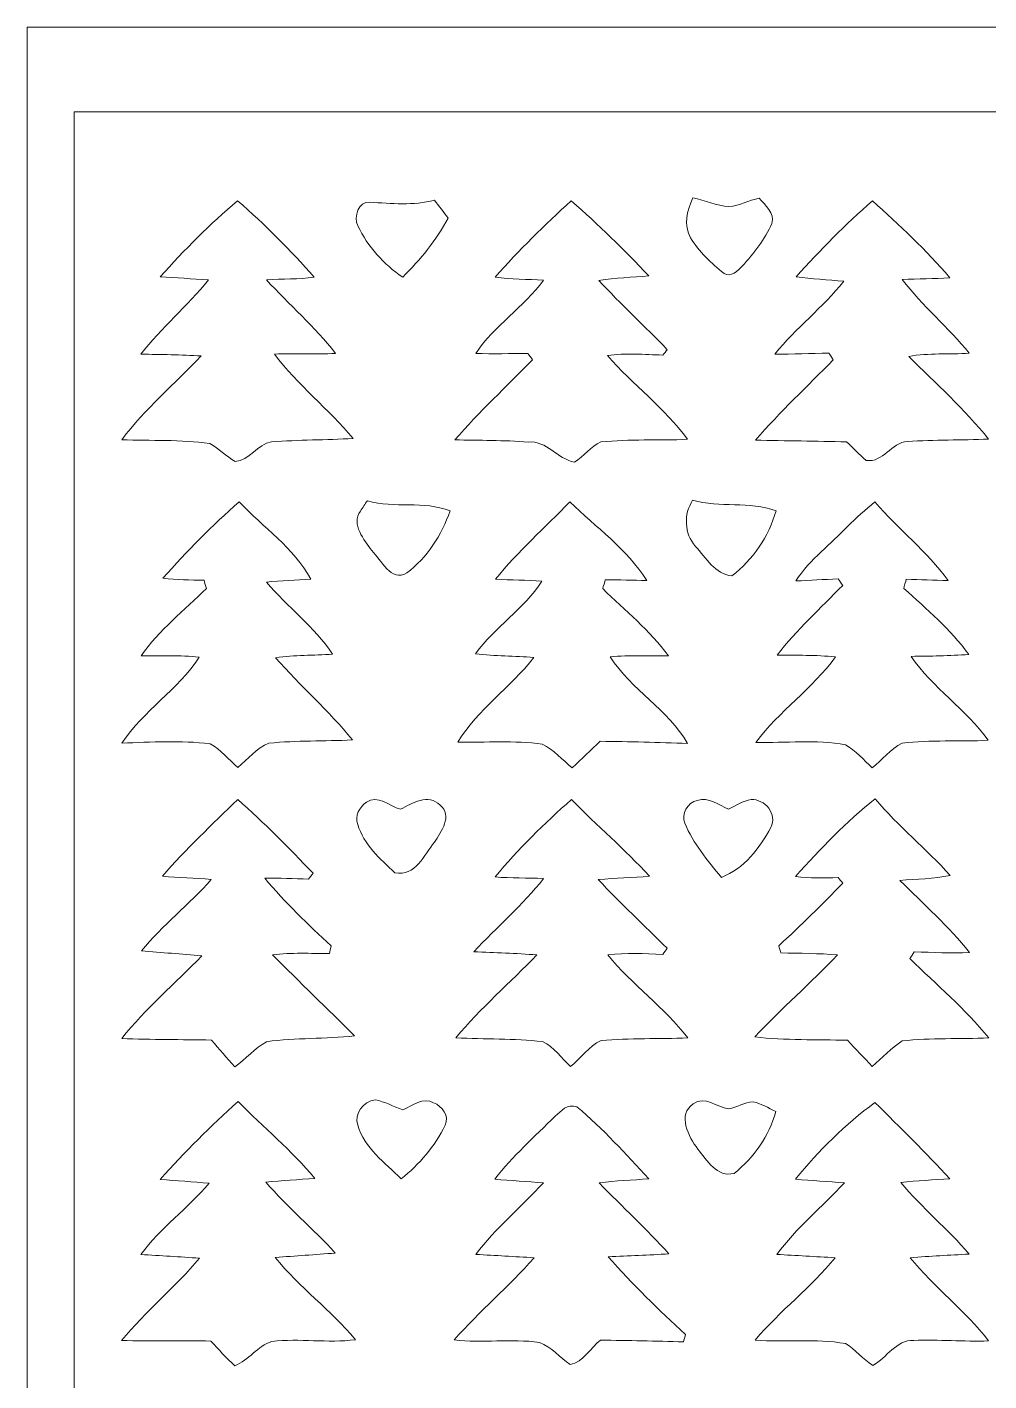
# Model space of a CAD drawing. Header units: centimetres. Extents: x -16.8 to 16.8, y -16.7 to 16.7.
# Drawn here: x -16.77 to -5.95, y 1.43 to 16.67 of the extents above; entities that cross this region are included whole.
import ezdxf

# ---------------------------------------------------------------- set-up
doc = ezdxf.new("R2010")
doc.units = ezdxf.units.CM
doc.header["$MEASUREMENT"] = 0
doc.layers.add('Layer 1', color=7, linetype='Continuous')

msp = doc.modelspace()

# ---------------------------------------------------------------- linework, layer by layer
at = {"layer": 'Layer 1', "lineweight": 9}
for points, knots in [([(-16.77458, 16.66875), (-16.77458, 16.66875), (16.77458, 16.66875), (16.77458, 16.66875), (16.77458, 16.66875), (16.77458, 16.66875), (16.77458, -16.66875), (16.77458, -16.66875), (16.77458, -16.66875), (16.77458, -16.66875), (-16.77458, -16.66875), (-16.77458, -16.66875), (-16.77458, -16.66875), (-16.77458, -16.66875), (-16.77458, 16.66875), (-16.77458, 16.66875), (-16.77458, 16.66875), (-16.77458, 16.66875), (-16.77458, 16.66875), (-16.77458, 16.66875)], [0, 0, 0, 0, 0.16666667, 0.16666667, 0.16666667, 0.16666667, 0.33333333, 0.33333333, 0.33333333, 0.33333333, 0.5, 0.5, 0.5, 0.5, 0.66666667, 0.66666667, 0.66666667, 0.66666667, 1, 1, 1, 1]), ([(-16.24506, 15.71625), (-16.24577, 7.88458), (-16.24542, 0.05292), (-16.24542, -7.77875), (-16.24542, -7.77875), (-16.23801, -10.61014), (-16.26059, -13.44189), (-16.23413, -16.27293), (-16.23413, -16.27293), (-5.78379, -16.29198), (4.66619, -16.27329), (15.11653, -16.28211), (15.11653, -16.28211), (15.49224, -16.28281), (15.86865, -16.27858), (16.24436, -16.25494), (16.24436, -16.25494), (16.23942, -5.60176), (16.25953, 5.05213), (16.23448, 15.70531), (16.23448, 15.70531), (14.40356, 15.73071), (12.57265, 15.70919), (10.74208, 15.71625), (10.74208, 15.71625), (1.74625, 15.71625), (-7.24958, 15.7166), (-16.24506, 15.71625)], [0, 0, 0, 0, 0.125, 0.125, 0.125, 0.125, 0.25, 0.25, 0.25, 0.25, 0.375, 0.375, 0.375, 0.375, 0.5, 0.5, 0.5, 0.5, 0.625, 0.625, 0.625, 0.625, 0.75, 0.75, 0.75, 0.75, 1, 1, 1, 1]), ([(-15.27563, 13.85887), (-15.00399, 14.16191), (-14.71542, 14.45154), (-14.40392, 14.71366), (-14.40392, 14.71366), (-14.097, 14.4466), (-13.81054, 14.15697), (-13.54102, 13.85288), (-13.54102, 13.85288), (-13.71988, 13.82889), (-13.90121, 13.83559), (-14.08077, 13.82501), (-14.08077, 13.82501), (-13.82466, 13.54526), (-13.53432, 13.29655), (-13.30113, 12.99633), (-13.30113, 12.99633), (-13.52973, 12.98187), (-13.75939, 12.99633), (-13.98834, 12.98822), (-13.98834, 12.98822), (-13.73011, 12.63897), (-13.38051, 12.37051), (-13.10217, 12.03819), (-13.10217, 12.03819), (-13.40873, 12.02196), (-13.71565, 12.02267), (-14.02186, 12.00079), (-14.02186, 12.00079), (-14.18026, 11.97504), (-14.27198, 11.79054), (-14.4332, 11.77784), (-14.4332, 11.77784), (-14.53233, 11.83958), (-14.61453, 11.92565), (-14.71754, 11.98069), (-14.71754, 11.98069), (-15.04597, 12.02831), (-15.37864, 12.01173), (-15.70919, 12.02514), (-15.70919, 12.02514), (-15.44532, 12.37051), (-15.11476, 12.6559), (-14.81349, 12.96705), (-14.81349, 12.96705), (-15.03998, 12.98116), (-15.26646, 12.98504), (-15.49329, 12.98681), (-15.49329, 12.98681), (-15.26293, 13.28632), (-14.96695, 13.52691), (-14.73376, 13.8236), (-14.73376, 13.8236), (-14.91439, 13.8363), (-15.09536, 13.84582), (-15.27563, 13.85887)], [0, 0, 0, 0, 0.06666667, 0.06666667, 0.06666667, 0.06666667, 0.13333333, 0.13333333, 0.13333333, 0.13333333, 0.2, 0.2, 0.2, 0.2, 0.26666667, 0.26666667, 0.26666667, 0.26666667, 0.33333333, 0.33333333, 0.33333333, 0.33333333, 0.4, 0.4, 0.4, 0.4, 0.46666667, 0.46666667, 0.46666667, 0.46666667, 0.53333333, 0.53333333, 0.53333333, 0.53333333, 0.6, 0.6, 0.6, 0.6, 0.66666667, 0.66666667, 0.66666667, 0.66666667, 0.73333333, 0.73333333, 0.73333333, 0.73333333, 0.8, 0.8, 0.8, 0.8, 0.86666667, 0.86666667, 0.86666667, 0.86666667, 1, 1, 1, 1]), ([(-12.9159, 14.69672), (-12.67284, 14.68684), (-12.42695, 14.65439), (-12.18812, 14.72071), (-12.18812, 14.72071), (-12.13591, 14.65368), (-12.0844, 14.58595), (-12.03396, 14.51751), (-12.03396, 14.51751), (-12.17013, 14.27162), (-12.34546, 14.05043), (-12.54619, 13.85429), (-12.54619, 13.85429), (-12.75997, 13.99999), (-12.93989, 14.19719), (-13.05101, 14.43284), (-13.05101, 14.43284), (-13.09899, 14.53162), (-13.04608, 14.71083), (-12.9159, 14.69672)], [0, 0, 0, 0, 0.16666667, 0.16666667, 0.16666667, 0.16666667, 0.33333333, 0.33333333, 0.33333333, 0.33333333, 0.5, 0.5, 0.5, 0.5, 0.66666667, 0.66666667, 0.66666667, 0.66666667, 1, 1, 1, 1]), ([(-11.50585, 13.85429), (-11.23633, 14.15662), (-10.95058, 14.44449), (-10.64754, 14.71295), (-10.64754, 14.71295), (-10.3438, 14.44413), (-10.05134, 14.16332), (-9.77406, 13.86769), (-9.77406, 13.86769), (-9.96244, 13.85252), (-10.15118, 13.84547), (-10.33815, 13.8176), (-10.33815, 13.8176), (-10.0905, 13.54878), (-9.81922, 13.30254), (-9.56733, 13.03761), (-9.56733, 13.03761), (-9.58003, 13.02244), (-9.60579, 12.99245), (-9.61849, 12.97764), (-9.61849, 12.97764), (-9.82627, 12.98399), (-10.03512, 12.99951), (-10.24184, 12.97305), (-10.24184, 12.97305), (-9.95539, 12.64461), (-9.59873, 12.3825), (-9.33909, 12.02937), (-9.33909, 12.02937), (-9.66399, 12.01455), (-9.99102, 12.03325), (-10.31416, 12.00009), (-10.31416, 12.00009), (-10.43023, 11.95035), (-10.50431, 11.83711), (-10.61261, 11.7729), (-10.61261, 11.7729), (-10.80382, 11.80641), (-10.92271, 12.01808), (-11.1319, 11.99833), (-11.1319, 11.99833), (-11.40742, 12.0202), (-11.68365, 12.01632), (-11.95987, 12.02267), (-11.95987, 12.02267), (-11.68329, 12.33805), (-11.37744, 12.62521), (-11.08463, 12.92507), (-11.08463, 12.92507), (-11.09733, 12.94306), (-11.12308, 12.97869), (-11.13578, 12.99669), (-11.13578, 12.99669), (-11.33158, 12.99669), (-11.52737, 12.9861), (-11.72281, 12.99669), (-11.72281, 12.99669), (-11.51326, 13.31031), (-11.18376, 13.51774), (-10.95939, 13.82007), (-10.95939, 13.82007), (-11.14143, 13.83277), (-11.32487, 13.82712), (-11.50585, 13.85429)], [0, 0, 0, 0, 0.05882353, 0.05882353, 0.05882353, 0.05882353, 0.11764706, 0.11764706, 0.11764706, 0.11764706, 0.17647059, 0.17647059, 0.17647059, 0.17647059, 0.23529412, 0.23529412, 0.23529412, 0.23529412, 0.29411765, 0.29411765, 0.29411765, 0.29411765, 0.35294118, 0.35294118, 0.35294118, 0.35294118, 0.41176471, 0.41176471, 0.41176471, 0.41176471, 0.47058824, 0.47058824, 0.47058824, 0.47058824, 0.52941176, 0.52941176, 0.52941176, 0.52941176, 0.58823529, 0.58823529, 0.58823529, 0.58823529, 0.64705882, 0.64705882, 0.64705882, 0.64705882, 0.70588235, 0.70588235, 0.70588235, 0.70588235, 0.76470588, 0.76470588, 0.76470588, 0.76470588, 0.82352941, 0.82352941, 0.82352941, 0.82352941, 0.88235294, 0.88235294, 0.88235294, 0.88235294, 1, 1, 1, 1]), ([(-9.27911, 14.74541), (-9.14259, 14.72283), (-9.01241, 14.65721), (-8.87271, 14.64839), (-8.87271, 14.64839), (-8.75418, 14.65686), (-8.64764, 14.72001), (-8.53264, 14.74435), (-8.53264, 14.74435), (-8.47019, 14.66144), (-8.34813, 14.57748), (-8.39082, 14.4593), (-8.39082, 14.4593), (-8.46631, 14.27797), (-8.59367, 14.12381), (-8.72243, 13.97811), (-8.72243, 13.97811), (-8.77429, 13.9259), (-8.85014, 13.84829), (-8.92845, 13.89627), (-8.92845, 13.89627), (-9.07133, 14.01022), (-9.20821, 14.14004), (-9.30451, 14.29702), (-9.30451, 14.29702), (-9.38671, 14.43602), (-9.34544, 14.60817), (-9.27911, 14.74541)], [0, 0, 0, 0, 0.125, 0.125, 0.125, 0.125, 0.25, 0.25, 0.25, 0.25, 0.375, 0.375, 0.375, 0.375, 0.5, 0.5, 0.5, 0.5, 0.625, 0.625, 0.625, 0.625, 0.75, 0.75, 0.75, 0.75, 1, 1, 1, 1]), ([(-8.11706, 13.85782), (-7.84684, 14.15909), (-7.56179, 14.44766), (-7.25664, 14.71436), (-7.25664, 14.71436), (-6.95501, 14.43743), (-6.65198, 14.16015), (-6.38598, 13.84794), (-6.38598, 13.84794), (-6.56414, 13.83453), (-6.7437, 13.83524), (-6.92185, 13.82748), (-6.92185, 13.82748), (-6.69431, 13.52973), (-6.40362, 13.28808), (-6.16691, 12.99845), (-6.16691, 12.99845), (-6.39445, 12.98328), (-6.62411, 13.00233), (-6.84918, 12.96247), (-6.84918, 12.96247), (-6.54368, 12.65802), (-6.21983, 12.36909), (-5.9503, 12.03078), (-5.9503, 12.03078), (-6.25475, 12.0209), (-6.5592, 12.02302), (-6.86329, 12.00609), (-6.86329, 12.00609), (-7.04568, 11.99515), (-7.13352, 11.76302), (-7.32825, 11.79195), (-7.32825, 11.79195), (-7.40586, 11.85721), (-7.47607, 11.92989), (-7.54803, 12.00009), (-7.54803, 12.00009), (-7.88988, 12.01032), (-8.23207, 12.01067), (-8.57356, 12.0209), (-8.57356, 12.0209), (-8.29804, 12.3377), (-7.99112, 12.62486), (-7.69832, 12.92507), (-7.69832, 12.92507), (-7.71102, 12.94342), (-7.73642, 12.98046), (-7.74912, 12.9988), (-7.74912, 12.9988), (-7.95196, 12.99669), (-8.15411, 12.98434), (-8.3566, 12.98928), (-8.3566, 12.98928), (-8.11706, 13.27997), (-7.81791, 13.51456), (-7.58084, 13.80737), (-7.58084, 13.80737), (-7.7597, 13.82712), (-7.93926, 13.83312), (-8.11706, 13.85782)], [0, 0, 0, 0, 0.0625, 0.0625, 0.0625, 0.0625, 0.125, 0.125, 0.125, 0.125, 0.1875, 0.1875, 0.1875, 0.1875, 0.25, 0.25, 0.25, 0.25, 0.3125, 0.3125, 0.3125, 0.3125, 0.375, 0.375, 0.375, 0.375, 0.4375, 0.4375, 0.4375, 0.4375, 0.5, 0.5, 0.5, 0.5, 0.5625, 0.5625, 0.5625, 0.5625, 0.625, 0.625, 0.625, 0.625, 0.6875, 0.6875, 0.6875, 0.6875, 0.75, 0.75, 0.75, 0.75, 0.8125, 0.8125, 0.8125, 0.8125, 0.875, 0.875, 0.875, 0.875, 1, 1, 1, 1]), ([(-15.24459, 10.46797), (-14.97577, 10.77066), (-14.68931, 11.05817), (-14.38628, 11.32664), (-14.38628, 11.32664), (-14.11852, 11.03912), (-13.77033, 10.80805), (-13.58089, 10.45633), (-13.58089, 10.45633), (-13.7474, 10.44469), (-13.91391, 10.43587), (-14.08007, 10.42247), (-14.08007, 10.42247), (-13.84335, 10.14166), (-13.54067, 9.91835), (-13.33535, 9.61178), (-13.33535, 9.61178), (-13.54878, 9.59167), (-13.76468, 9.60579), (-13.9767, 9.57121), (-13.9767, 9.57121), (-13.69766, 9.25407), (-13.37698, 8.97537), (-13.11204, 8.64552), (-13.11204, 8.64552), (-13.42496, 8.63177), (-13.73964, 8.63917), (-14.05184, 8.60989), (-14.05184, 8.60989), (-14.19154, 8.55274), (-14.28891, 8.42892), (-14.40321, 8.33508), (-14.40321, 8.33508), (-14.50587, 8.42469), (-14.59336, 8.53475), (-14.71366, 8.60143), (-14.71366, 8.60143), (-15.04315, 8.64447), (-15.37582, 8.62083), (-15.70673, 8.60989), (-15.70673, 8.60989), (-15.46648, 8.97467), (-15.07525, 9.21032), (-14.83607, 9.57792), (-14.83607, 9.57792), (-15.05373, 9.60155), (-15.27246, 9.59026), (-15.49083, 9.59238), (-15.49083, 9.59238), (-15.28727, 9.88236), (-15.00576, 10.10497), (-14.75423, 10.35085), (-14.75423, 10.35085), (-14.76093, 10.37378), (-14.77469, 10.41929), (-14.78174, 10.44222), (-14.78174, 10.44222), (-14.93591, 10.44928), (-15.09183, 10.44222), (-15.24459, 10.46797)], [0, 0, 0, 0, 0.0625, 0.0625, 0.0625, 0.0625, 0.125, 0.125, 0.125, 0.125, 0.1875, 0.1875, 0.1875, 0.1875, 0.25, 0.25, 0.25, 0.25, 0.3125, 0.3125, 0.3125, 0.3125, 0.375, 0.375, 0.375, 0.375, 0.4375, 0.4375, 0.4375, 0.4375, 0.5, 0.5, 0.5, 0.5, 0.5625, 0.5625, 0.5625, 0.5625, 0.625, 0.625, 0.625, 0.625, 0.6875, 0.6875, 0.6875, 0.6875, 0.75, 0.75, 0.75, 0.75, 0.8125, 0.8125, 0.8125, 0.8125, 0.875, 0.875, 0.875, 0.875, 1, 1, 1, 1]), ([(-12.94271, 11.33863), (-12.63791, 11.2462), (-12.31089, 11.34357), (-12.01314, 11.22257), (-12.01314, 11.22257), (-12.10663, 10.95199), (-12.26891, 10.69658), (-12.50033, 10.52477), (-12.50033, 10.52477), (-12.67495, 10.41682), (-12.79172, 10.67788), (-12.89473, 10.7763), (-12.89473, 10.7763), (-12.97869, 10.89589), (-13.12968, 11.07299), (-13.02103, 11.22221), (-13.02103, 11.22221), (-12.99669, 11.26208), (-12.96952, 11.30018), (-12.94271, 11.33863)], [0, 0, 0, 0, 0.16666667, 0.16666667, 0.16666667, 0.16666667, 0.33333333, 0.33333333, 0.33333333, 0.33333333, 0.5, 0.5, 0.5, 0.5, 0.66666667, 0.66666667, 0.66666667, 0.66666667, 1, 1, 1, 1]), ([(-11.4995, 10.45457), (-11.24973, 10.77136), (-10.9414, 11.03383), (-10.66483, 11.32628), (-10.66483, 11.32628), (-10.37202, 11.03806), (-10.01854, 10.79429), (-9.7984, 10.44116), (-9.7984, 10.44116), (-9.95398, 10.44363), (-10.10955, 10.44716), (-10.26478, 10.44822), (-10.26478, 10.44822), (-10.27218, 10.42352), (-10.28665, 10.37414), (-10.2937, 10.34944), (-10.2937, 10.34944), (-10.04253, 10.10144), (-9.76207, 9.87919), (-9.55393, 9.59167), (-9.55393, 9.59167), (-9.77265, 9.5885), (-9.99208, 9.60226), (-10.21009, 9.5818), (-10.21009, 9.5818), (-9.97479, 9.20785), (-9.55781, 8.98913), (-9.33838, 8.60601), (-9.33838, 8.60601), (-9.66646, 8.61836), (-9.99419, 8.62647), (-10.32193, 8.63106), (-10.32193, 8.63106), (-10.42776, 8.53122), (-10.53218, 8.42998), (-10.63801, 8.33014), (-10.63801, 8.33014), (-10.74808, 8.42186), (-10.84404, 8.53546), (-10.97421, 8.59966), (-10.97421, 8.59966), (-11.2903, 8.64129), (-11.60921, 8.61766), (-11.92671, 8.61942), (-11.92671, 8.61942), (-11.70411, 8.99195), (-11.33016, 9.23466), (-11.0684, 9.57474), (-11.0684, 9.57474), (-11.28713, 9.59062), (-11.50691, 9.58956), (-11.72528, 9.61496), (-11.72528, 9.61496), (-11.50832, 9.91552), (-11.18059, 10.11978), (-10.97844, 10.43305), (-10.97844, 10.43305), (-11.15201, 10.4461), (-11.32593, 10.44504), (-11.4995, 10.45457)], [0, 0, 0, 0, 0.0625, 0.0625, 0.0625, 0.0625, 0.125, 0.125, 0.125, 0.125, 0.1875, 0.1875, 0.1875, 0.1875, 0.25, 0.25, 0.25, 0.25, 0.3125, 0.3125, 0.3125, 0.3125, 0.375, 0.375, 0.375, 0.375, 0.4375, 0.4375, 0.4375, 0.4375, 0.5, 0.5, 0.5, 0.5, 0.5625, 0.5625, 0.5625, 0.5625, 0.625, 0.625, 0.625, 0.625, 0.6875, 0.6875, 0.6875, 0.6875, 0.75, 0.75, 0.75, 0.75, 0.8125, 0.8125, 0.8125, 0.8125, 0.875, 0.875, 0.875, 0.875, 1, 1, 1, 1]), ([(-9.28158, 11.34463), (-8.97396, 11.25396), (-8.64517, 11.33687), (-8.34319, 11.22398), (-8.34319, 11.22398), (-8.42539, 10.93682), (-8.60249, 10.67153), (-8.84096, 10.49337), (-8.84096, 10.49337), (-9.02864, 10.50925), (-9.13306, 10.69904), (-9.24948, 10.82428), (-9.24948, 10.82428), (-9.37789, 10.96821), (-9.38424, 11.18482), (-9.28158, 11.34463)], [0, 0, 0, 0, 0.2, 0.2, 0.2, 0.2, 0.4, 0.4, 0.4, 0.4, 0.6, 0.6, 0.6, 0.6, 1, 1, 1, 1]), ([(-7.83414, 10.76219), (-7.63023, 10.94705), (-7.44784, 11.15589), (-7.22912, 11.32417), (-7.22912, 11.32417), (-6.96736, 11.01831), (-6.64245, 10.76713), (-6.40644, 10.43905), (-6.40644, 10.43905), (-6.56343, 10.44257), (-6.72042, 10.45139), (-6.8774, 10.45386), (-6.8774, 10.45386), (-6.88411, 10.42811), (-6.89822, 10.37696), (-6.90492, 10.35121), (-6.90492, 10.35121), (-6.64774, 10.11802), (-6.37716, 9.89118), (-6.17361, 9.60684), (-6.17361, 9.60684), (-6.38951, 9.59273), (-6.60612, 9.58956), (-6.82237, 9.58638), (-6.82237, 9.58638), (-6.58036, 9.22831), (-6.2036, 8.99336), (-5.95348, 8.642), (-5.95348, 8.642), (-6.27662, 8.62612), (-6.60294, 8.64764), (-6.92397, 8.60989), (-6.92397, 8.60989), (-7.05379, 8.54181), (-7.14869, 8.42363), (-7.26017, 8.33049), (-7.26017, 8.33049), (-7.35683, 8.42116), (-7.44467, 8.52452), (-7.56003, 8.59226), (-7.56003, 8.59226), (-7.89376, 8.65082), (-8.23348, 8.61095), (-8.57003, 8.61836), (-8.57003, 8.61836), (-8.30686, 8.97149), (-7.93291, 9.22479), (-7.67362, 9.57968), (-7.67362, 9.57968), (-7.89199, 9.60367), (-8.11248, 9.59661), (-8.33155, 9.60155), (-8.33155, 9.60155), (-8.10789, 9.88342), (-7.84366, 10.1286), (-7.59248, 10.38507), (-7.59248, 10.38507), (-7.60518, 10.40377), (-7.63129, 10.44081), (-7.64434, 10.45916), (-7.64434, 10.45916), (-7.80309, 10.45175), (-7.96078, 10.44187), (-8.11918, 10.43517), (-8.11918, 10.43517), (-8.04016, 10.55688), (-7.94173, 10.66447), (-7.83414, 10.76219)], [0, 0, 0, 0, 0.05555556, 0.05555556, 0.05555556, 0.05555556, 0.11111111, 0.11111111, 0.11111111, 0.11111111, 0.16666667, 0.16666667, 0.16666667, 0.16666667, 0.22222222, 0.22222222, 0.22222222, 0.22222222, 0.27777778, 0.27777778, 0.27777778, 0.27777778, 0.33333333, 0.33333333, 0.33333333, 0.33333333, 0.38888889, 0.38888889, 0.38888889, 0.38888889, 0.44444444, 0.44444444, 0.44444444, 0.44444444, 0.5, 0.5, 0.5, 0.5, 0.55555556, 0.55555556, 0.55555556, 0.55555556, 0.61111111, 0.61111111, 0.61111111, 0.61111111, 0.66666667, 0.66666667, 0.66666667, 0.66666667, 0.72222222, 0.72222222, 0.72222222, 0.72222222, 0.77777778, 0.77777778, 0.77777778, 0.77777778, 0.83333333, 0.83333333, 0.83333333, 0.83333333, 0.88888889, 0.88888889, 0.88888889, 0.88888889, 1, 1, 1, 1]), ([(-15.25164, 7.11235), (-14.98812, 7.41821), (-14.69037, 7.69267), (-14.40321, 7.9756), (-14.40321, 7.9756), (-14.10511, 7.7156), (-13.83065, 7.4295), (-13.55408, 7.14692), (-13.55408, 7.14692), (-13.56713, 7.13034), (-13.59323, 7.09683), (-13.60629, 7.0799), (-13.60629, 7.0799), (-13.77033, 7.08519), (-13.93437, 7.09154), (-14.09806, 7.09013), (-14.09806, 7.09013), (-13.86911, 6.81673), (-13.61264, 6.56802), (-13.34946, 6.32777), (-13.34946, 6.32777), (-13.35511, 6.30626), (-13.36604, 6.26322), (-13.37169, 6.2417), (-13.37169, 6.2417), (-13.58477, 6.2417), (-13.7989, 6.25546), (-14.01057, 6.22617), (-14.01057, 6.22617), (-13.70436, 5.92138), (-13.39568, 5.61869), (-13.087, 5.31636), (-13.087, 5.31636), (-13.41614, 5.27826), (-13.75093, 5.29555), (-14.07795, 5.25004), (-14.07795, 5.25004), (-14.2113, 5.1749), (-14.31184, 5.05389), (-14.43743, 4.96676), (-14.43743, 4.96676), (-14.52457, 5.0673), (-14.61135, 5.16819), (-14.69849, 5.26838), (-14.69849, 5.26838), (-15.03574, 5.27332), (-15.37264, 5.27332), (-15.70955, 5.28567), (-15.70955, 5.28567), (-15.43967, 5.62363), (-15.10841, 5.90444), (-14.80855, 6.21453), (-14.80855, 6.21453), (-15.03433, 6.24099), (-15.26152, 6.24911), (-15.48765, 6.27274), (-15.48765, 6.27274), (-15.24776, 6.56167), (-14.94896, 6.79344), (-14.70201, 7.07566), (-14.70201, 7.07566), (-14.88475, 7.09754), (-15.0689, 7.09083), (-15.25164, 7.11235)], [0, 0, 0, 0, 0.05882353, 0.05882353, 0.05882353, 0.05882353, 0.11764706, 0.11764706, 0.11764706, 0.11764706, 0.17647059, 0.17647059, 0.17647059, 0.17647059, 0.23529412, 0.23529412, 0.23529412, 0.23529412, 0.29411765, 0.29411765, 0.29411765, 0.29411765, 0.35294118, 0.35294118, 0.35294118, 0.35294118, 0.41176471, 0.41176471, 0.41176471, 0.41176471, 0.47058824, 0.47058824, 0.47058824, 0.47058824, 0.52941176, 0.52941176, 0.52941176, 0.52941176, 0.58823529, 0.58823529, 0.58823529, 0.58823529, 0.64705882, 0.64705882, 0.64705882, 0.64705882, 0.70588235, 0.70588235, 0.70588235, 0.70588235, 0.76470588, 0.76470588, 0.76470588, 0.76470588, 0.82352941, 0.82352941, 0.82352941, 0.82352941, 0.88235294, 0.88235294, 0.88235294, 0.88235294, 1, 1, 1, 1]), ([(-12.95365, 7.94526), (-12.82912, 8.03451), (-12.694, 7.89905), (-12.57194, 7.86624), (-12.57194, 7.86624), (-12.43718, 7.93538), (-12.25973, 8.04404), (-12.12497, 7.91245), (-12.12497, 7.91245), (-11.97963, 7.79321), (-12.11298, 7.61012), (-12.18847, 7.49617), (-12.18847, 7.49617), (-12.30171, 7.35471), (-12.40543, 7.10142), (-12.63297, 7.15186), (-12.63297, 7.15186), (-12.8016, 7.30356), (-12.98399, 7.47219), (-13.05278, 7.69514), (-13.05278, 7.69514), (-13.08735, 7.78969), (-13.03338, 7.89305), (-12.95365, 7.94526)], [0, 0, 0, 0, 0.14285714, 0.14285714, 0.14285714, 0.14285714, 0.28571429, 0.28571429, 0.28571429, 0.28571429, 0.42857143, 0.42857143, 0.42857143, 0.42857143, 0.57142857, 0.57142857, 0.57142857, 0.57142857, 0.71428571, 0.71428571, 0.71428571, 0.71428571, 1, 1, 1, 1]), ([(-11.5062, 7.10459), (-11.24514, 7.41892), (-10.95093, 7.70396), (-10.64648, 7.97595), (-10.64648, 7.97595), (-10.35932, 7.68244), (-10.04641, 7.41433), (-9.76665, 7.11341), (-9.76665, 7.11341), (-9.95892, 7.09401), (-10.15189, 7.09224), (-10.3438, 7.07496), (-10.3438, 7.07496), (-10.09756, 6.80473), (-9.82627, 6.55849), (-9.56698, 6.30096), (-9.56698, 6.30096), (-9.58003, 6.28368), (-9.60579, 6.24981), (-9.61884, 6.23288), (-9.61884, 6.23288), (-9.82451, 6.2424), (-10.03088, 6.24805), (-10.23655, 6.22688), (-10.23655, 6.22688), (-9.9635, 5.88962), (-9.60014, 5.63739), (-9.33626, 5.29237), (-9.33626, 5.29237), (-9.66153, 5.2772), (-9.98926, 5.29378), (-10.31311, 5.26168), (-10.31311, 5.26168), (-10.45316, 5.201), (-10.53747, 5.05989), (-10.65742, 4.96888), (-10.65742, 4.96888), (-10.75725, 5.06659), (-10.84263, 5.18795), (-10.97033, 5.2511), (-10.97033, 5.2511), (-11.29489, 5.28532), (-11.62121, 5.27614), (-11.94647, 5.29414), (-11.94647, 5.29414), (-11.66671, 5.62751), (-11.33898, 5.91573), (-11.03524, 6.22582), (-11.03524, 6.22582), (-11.2709, 6.24699), (-11.50761, 6.24946), (-11.74397, 6.26251), (-11.74397, 6.26251), (-11.48539, 6.54015), (-11.19329, 6.78744), (-10.95939, 7.08766), (-10.95939, 7.08766), (-11.14178, 7.09471), (-11.32417, 7.08836), (-11.5062, 7.10459)], [0, 0, 0, 0, 0.0625, 0.0625, 0.0625, 0.0625, 0.125, 0.125, 0.125, 0.125, 0.1875, 0.1875, 0.1875, 0.1875, 0.25, 0.25, 0.25, 0.25, 0.3125, 0.3125, 0.3125, 0.3125, 0.375, 0.375, 0.375, 0.375, 0.4375, 0.4375, 0.4375, 0.4375, 0.5, 0.5, 0.5, 0.5, 0.5625, 0.5625, 0.5625, 0.5625, 0.625, 0.625, 0.625, 0.625, 0.6875, 0.6875, 0.6875, 0.6875, 0.75, 0.75, 0.75, 0.75, 0.8125, 0.8125, 0.8125, 0.8125, 0.875, 0.875, 0.875, 0.875, 1, 1, 1, 1]), ([(-9.23078, 7.96502), (-9.10414, 8.00841), (-8.98878, 7.91245), (-8.87765, 7.86589), (-8.87765, 7.86589), (-8.79616, 7.90822), (-8.71538, 7.95867), (-8.62365, 7.97454), (-8.62365, 7.97454), (-8.46843, 7.98618), (-8.32556, 7.80627), (-8.40105, 7.66163), (-8.40105, 7.66163), (-8.52876, 7.42879), (-8.69985, 7.19631), (-8.95809, 7.0993), (-8.95809, 7.0993), (-9.11331, 7.28804), (-9.27559, 7.47995), (-9.36872, 7.70855), (-9.36872, 7.70855), (-9.41141, 7.81262), (-9.34014, 7.94138), (-9.23078, 7.96502)], [0, 0, 0, 0, 0.14285714, 0.14285714, 0.14285714, 0.14285714, 0.28571429, 0.28571429, 0.28571429, 0.28571429, 0.42857143, 0.42857143, 0.42857143, 0.42857143, 0.57142857, 0.57142857, 0.57142857, 0.57142857, 0.71428571, 0.71428571, 0.71428571, 0.71428571, 1, 1, 1, 1]), ([(-8.12271, 7.11059), (-7.84296, 7.41927), (-7.55579, 7.72724), (-7.22524, 7.98195), (-7.22524, 7.98195), (-6.96736, 7.67256), (-6.65198, 7.41927), (-6.38246, 7.12117), (-6.38246, 7.12117), (-6.56872, 7.08343), (-6.75922, 7.07743), (-6.94796, 7.06543), (-6.94796, 7.06543), (-6.68443, 6.79803), (-6.39763, 6.55038), (-6.16444, 6.2544), (-6.16444, 6.2544), (-6.37152, 6.24029), (-6.57931, 6.25651), (-6.78639, 6.26004), (-6.78639, 6.26004), (-6.79909, 6.2417), (-6.82449, 6.20466), (-6.83719, 6.18596), (-6.83719, 6.18596), (-6.53768, 5.89209), (-6.21559, 5.61904), (-5.94819, 5.29414), (-5.94819, 5.29414), (-6.27239, 5.27579), (-6.60012, 5.2959), (-6.92256, 5.2578), (-6.92256, 5.2578), (-7.04568, 5.17596), (-7.1501, 5.07083), (-7.25946, 4.9724), (-7.25946, 4.9724), (-7.35401, 5.06942), (-7.44679, 5.16749), (-7.53957, 5.26521), (-7.53957, 5.26521), (-7.88705, 5.27579), (-8.23666, 5.26309), (-8.58238, 5.30331), (-8.58238, 5.30331), (-8.28252, 5.62257), (-7.95126, 5.91079), (-7.64928, 6.22829), (-7.64928, 6.22829), (-7.86236, 6.2417), (-8.07544, 6.24699), (-8.28851, 6.2484), (-8.28851, 6.2484), (-8.29451, 6.26851), (-8.30686, 6.30908), (-8.31286, 6.32954), (-8.31286, 6.32954), (-8.06309, 6.55532), (-7.82496, 6.79309), (-7.59178, 7.03545), (-7.59178, 7.03545), (-7.60448, 7.05062), (-7.63023, 7.08096), (-7.64328, 7.09612), (-7.64328, 7.09612), (-7.80309, 7.0933), (-7.96431, 7.08343), (-8.12271, 7.11059)], [0, 0, 0, 0, 0.05555556, 0.05555556, 0.05555556, 0.05555556, 0.11111111, 0.11111111, 0.11111111, 0.11111111, 0.16666667, 0.16666667, 0.16666667, 0.16666667, 0.22222222, 0.22222222, 0.22222222, 0.22222222, 0.27777778, 0.27777778, 0.27777778, 0.27777778, 0.33333333, 0.33333333, 0.33333333, 0.33333333, 0.38888889, 0.38888889, 0.38888889, 0.38888889, 0.44444444, 0.44444444, 0.44444444, 0.44444444, 0.5, 0.5, 0.5, 0.5, 0.55555556, 0.55555556, 0.55555556, 0.55555556, 0.61111111, 0.61111111, 0.61111111, 0.61111111, 0.66666667, 0.66666667, 0.66666667, 0.66666667, 0.72222222, 0.72222222, 0.72222222, 0.72222222, 0.77777778, 0.77777778, 0.77777778, 0.77777778, 0.83333333, 0.83333333, 0.83333333, 0.83333333, 0.88888889, 0.88888889, 0.88888889, 0.88888889, 1, 1, 1, 1]), ([(-14.39968, 4.57659), (-14.11252, 4.28731), (-13.79608, 4.02555), (-13.53467, 3.71122), (-13.53467, 3.71122), (-13.71918, 3.69746), (-13.90368, 3.68653), (-14.08748, 3.66995), (-14.08748, 3.66995), (-13.84371, 3.38808), (-13.55513, 3.14854), (-13.30572, 2.87126), (-13.30572, 2.87126), (-13.53044, 2.85221), (-13.75551, 2.8388), (-13.98023, 2.82187), (-13.98023, 2.82187), (-13.71141, 2.48426), (-13.35334, 2.22991), (-13.07888, 1.89583), (-13.07888, 1.89583), (-13.39039, 1.85455), (-13.70683, 1.91347), (-14.01833, 1.87572), (-14.01833, 1.87572), (-14.18131, 1.82527), (-14.27868, 1.66476), (-14.43531, 1.60232), (-14.43531, 1.60232), (-14.53198, 1.68839), (-14.61664, 1.78611), (-14.70484, 1.88031), (-14.70484, 1.88031), (-15.03998, 1.88807), (-15.37547, 1.87607), (-15.71061, 1.88807), (-15.71061, 1.88807), (-15.43685, 2.21403), (-15.10877, 2.48955), (-14.83184, 2.81234), (-14.83184, 2.81234), (-15.05197, 2.82893), (-15.27246, 2.84092), (-15.49259, 2.85468), (-15.49259, 2.85468), (-15.27387, 3.1556), (-14.96378, 3.37326), (-14.72424, 3.65689), (-14.72424, 3.65689), (-14.90804, 3.67312), (-15.09148, 3.68512), (-15.27493, 3.69993), (-15.27493, 3.69993), (-15.00082, 4.00932), (-14.70625, 4.30001), (-14.39968, 4.57659)], [0, 0, 0, 0, 0.06666667, 0.06666667, 0.06666667, 0.06666667, 0.13333333, 0.13333333, 0.13333333, 0.13333333, 0.2, 0.2, 0.2, 0.2, 0.26666667, 0.26666667, 0.26666667, 0.26666667, 0.33333333, 0.33333333, 0.33333333, 0.33333333, 0.4, 0.4, 0.4, 0.4, 0.46666667, 0.46666667, 0.46666667, 0.46666667, 0.53333333, 0.53333333, 0.53333333, 0.53333333, 0.6, 0.6, 0.6, 0.6, 0.66666667, 0.66666667, 0.66666667, 0.66666667, 0.73333333, 0.73333333, 0.73333333, 0.73333333, 0.8, 0.8, 0.8, 0.8, 0.86666667, 0.86666667, 0.86666667, 0.86666667, 1, 1, 1, 1]), ([(-13.05207, 4.30848), (-13.09829, 4.43794), (-12.98575, 4.58011), (-12.85663, 4.59493), (-12.85663, 4.59493), (-12.74692, 4.57694), (-12.64885, 4.51802), (-12.54337, 4.48381), (-12.54337, 4.48381), (-12.43683, 4.53108), (-12.31653, 4.6288), (-12.19764, 4.56247), (-12.19764, 4.56247), (-12.10134, 4.52543), (-12.01773, 4.4136), (-12.06888, 4.30989), (-12.06888, 4.30989), (-12.18106, 4.07282), (-12.35922, 3.86821), (-12.56453, 3.70593), (-12.56453, 3.70593), (-12.74374, 3.88867), (-12.97693, 4.05236), (-13.05207, 4.30848)], [0, 0, 0, 0, 0.14285714, 0.14285714, 0.14285714, 0.14285714, 0.28571429, 0.28571429, 0.28571429, 0.28571429, 0.42857143, 0.42857143, 0.42857143, 0.42857143, 0.57142857, 0.57142857, 0.57142857, 0.57142857, 0.71428571, 0.71428571, 0.71428571, 0.71428571, 1, 1, 1, 1]), ([(-9.27418, 4.54907), (-9.14435, 4.64749), (-9.00959, 4.50956), (-8.87695, 4.49545), (-8.87695, 4.49545), (-8.78205, 4.51026), (-8.69738, 4.56636), (-8.60108, 4.57341), (-8.60108, 4.57341), (-8.51041, 4.55366), (-8.42963, 4.50427), (-8.34672, 4.46405), (-8.34672, 4.46405), (-8.41869, 4.18747), (-8.5919, 3.94335), (-8.81486, 3.76802), (-8.81486, 3.76802), (-9.00889, 3.71651), (-9.11789, 3.91619), (-9.22479, 4.04178), (-9.22479, 4.04178), (-9.32427, 4.17654), (-9.4615, 4.43336), (-9.27418, 4.54907)], [0, 0, 0, 0, 0.14285714, 0.14285714, 0.14285714, 0.14285714, 0.28571429, 0.28571429, 0.28571429, 0.28571429, 0.42857143, 0.42857143, 0.42857143, 0.42857143, 0.57142857, 0.57142857, 0.57142857, 0.57142857, 0.71428571, 0.71428571, 0.71428571, 0.71428571, 1, 1, 1, 1]), ([(-10.83028, 4.41078), (-10.76219, 4.47181), (-10.69411, 4.55366), (-10.58439, 4.51732), (-10.58439, 4.51732), (-10.29159, 4.27143), (-10.03512, 3.98568), (-9.77512, 3.70593), (-9.77512, 3.70593), (-9.96174, 3.69253), (-10.14836, 3.68512), (-10.33357, 3.66007), (-10.33357, 3.66007), (-10.07533, 3.39055), (-9.79558, 3.14219), (-9.54934, 2.86103), (-9.54934, 2.86103), (-9.77653, 2.84903), (-10.00372, 2.84021), (-10.23091, 2.82822), (-10.23091, 2.82822), (-9.95962, 2.51989), (-9.66541, 2.23167), (-9.36131, 1.95545), (-9.36131, 1.95545), (-9.36731, 1.93393), (-9.37966, 1.89124), (-9.38601, 1.87008), (-9.38601, 1.87008), (-9.69645, 1.88172), (-10.00689, 1.88736), (-10.31734, 1.89018), (-10.31734, 1.89018), (-10.43199, 1.80587), (-10.51172, 1.645), (-10.65918, 1.61537), (-10.65918, 1.61537), (-10.77948, 1.69192), (-10.86838, 1.8161), (-11.00526, 1.86514), (-11.00526, 1.86514), (-11.32452, 1.90923), (-11.64731, 1.85667), (-11.96658, 1.89265), (-11.96658, 1.89265), (-11.684, 2.21827), (-11.3478, 2.49167), (-11.06699, 2.81834), (-11.06699, 2.81834), (-11.28536, 2.83175), (-11.50338, 2.84268), (-11.72175, 2.85574), (-11.72175, 2.85574), (-11.49985, 3.15348), (-11.21339, 3.39196), (-10.96045, 3.66148), (-10.96045, 3.66148), (-11.1439, 3.6763), (-11.32699, 3.68618), (-11.51008, 3.70205), (-11.51008, 3.70205), (-11.30794, 3.96099), (-11.06241, 4.18006), (-10.83028, 4.41078)], [0, 0, 0, 0, 0.05882353, 0.05882353, 0.05882353, 0.05882353, 0.11764706, 0.11764706, 0.11764706, 0.11764706, 0.17647059, 0.17647059, 0.17647059, 0.17647059, 0.23529412, 0.23529412, 0.23529412, 0.23529412, 0.29411765, 0.29411765, 0.29411765, 0.29411765, 0.35294118, 0.35294118, 0.35294118, 0.35294118, 0.41176471, 0.41176471, 0.41176471, 0.41176471, 0.47058824, 0.47058824, 0.47058824, 0.47058824, 0.52941176, 0.52941176, 0.52941176, 0.52941176, 0.58823529, 0.58823529, 0.58823529, 0.58823529, 0.64705882, 0.64705882, 0.64705882, 0.64705882, 0.70588235, 0.70588235, 0.70588235, 0.70588235, 0.76470588, 0.76470588, 0.76470588, 0.76470588, 0.82352941, 0.82352941, 0.82352941, 0.82352941, 0.88235294, 0.88235294, 0.88235294, 0.88235294, 1, 1, 1, 1]), ([(-8.12377, 3.7017), (-7.86342, 4.02343), (-7.56356, 4.31906), (-7.22983, 4.56424), (-7.22983, 4.56424), (-6.94408, 4.28308), (-6.65762, 4.00191), (-6.38598, 3.70664), (-6.38598, 3.70664), (-6.57013, 3.69394), (-6.75428, 3.68547), (-6.93773, 3.66536), (-6.93773, 3.66536), (-6.70137, 3.3782), (-6.40891, 3.1436), (-6.16832, 2.86032), (-6.16832, 2.86032), (-6.38951, 2.84621), (-6.6107, 2.83669), (-6.83119, 2.81799), (-6.83119, 2.81799), (-6.56237, 2.48356), (-6.20995, 2.22497), (-5.95207, 1.88172), (-5.95207, 1.88172), (-6.23253, 1.8736), (-6.51298, 1.89689), (-6.79344, 1.88842), (-6.79344, 1.88842), (-6.99064, 1.89477), (-7.09471, 1.69228), (-7.25311, 1.6062), (-7.25311, 1.6062), (-7.36565, 1.67569), (-7.44714, 1.78576), (-7.56179, 1.85173), (-7.56179, 1.85173), (-7.89728, 1.91523), (-8.23983, 1.86161), (-8.57744, 1.8923), (-8.57744, 1.8923), (-8.29804, 2.22074), (-7.95091, 2.48391), (-7.67856, 2.81799), (-7.67856, 2.81799), (-7.89764, 2.83175), (-8.11636, 2.84268), (-8.33508, 2.85574), (-8.33508, 2.85574), (-8.11318, 3.15348), (-7.82673, 3.39196), (-7.57379, 3.66148), (-7.57379, 3.66148), (-7.75758, 3.67594), (-7.94032, 3.68618), (-8.12377, 3.7017)], [0, 0, 0, 0, 0.06666667, 0.06666667, 0.06666667, 0.06666667, 0.13333333, 0.13333333, 0.13333333, 0.13333333, 0.2, 0.2, 0.2, 0.2, 0.26666667, 0.26666667, 0.26666667, 0.26666667, 0.33333333, 0.33333333, 0.33333333, 0.33333333, 0.4, 0.4, 0.4, 0.4, 0.46666667, 0.46666667, 0.46666667, 0.46666667, 0.53333333, 0.53333333, 0.53333333, 0.53333333, 0.6, 0.6, 0.6, 0.6, 0.66666667, 0.66666667, 0.66666667, 0.66666667, 0.73333333, 0.73333333, 0.73333333, 0.73333333, 0.8, 0.8, 0.8, 0.8, 0.86666667, 0.86666667, 0.86666667, 0.86666667, 1, 1, 1, 1])]:
    msp.add_open_spline(points, degree=3, knots=knots, dxfattribs=at)

doc.saveas('drawing.dxf')
